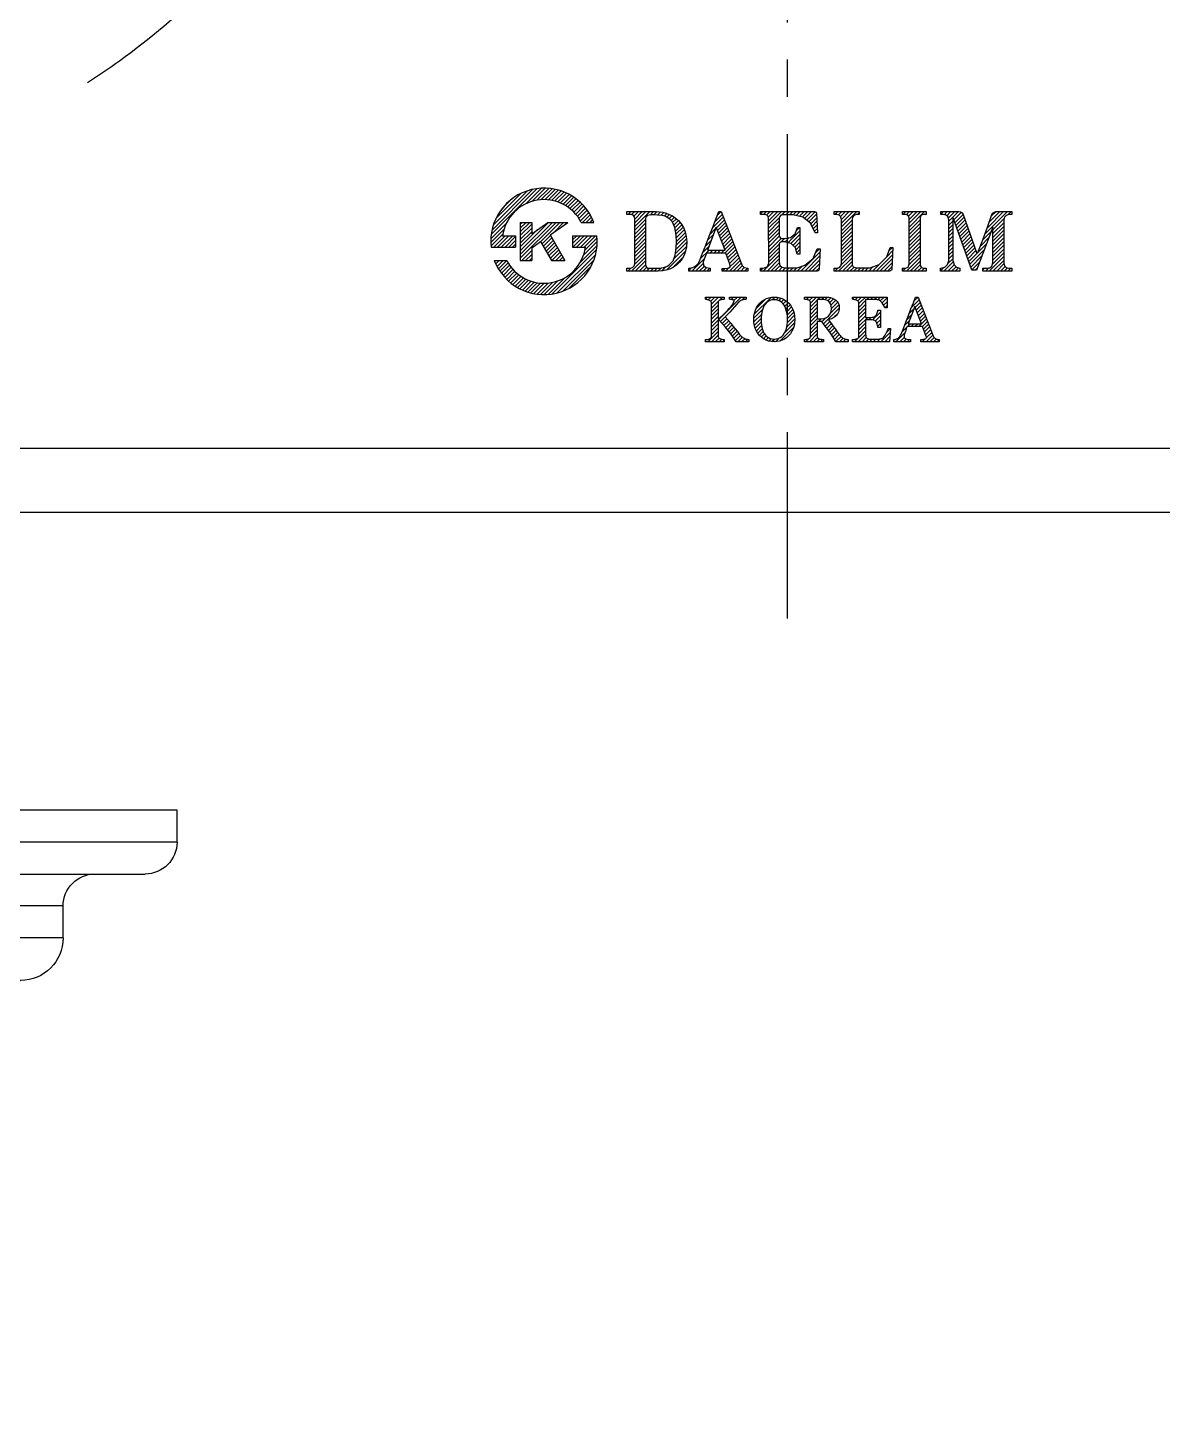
# Model space of a CAD drawing. Extents: x 25667 to 26261, y -2919 to -2499.
# Drawn here: x 26065.6 to 26118.9, y -2805.5 to -2740.8 of the extents above; entities that cross this region are included whole.
import ezdxf

# ---------------------------------------------------------------- set-up
doc = ezdxf.new("R2010")
doc.units = 0
doc.header["$LTSCALE"] = 7
doc.header["$MEASUREMENT"] = 0
doc.linetypes.add('CENTER', pattern=[2, 1.25, -0.25, 0.25, -0.25])
for name, color, linetype in [('CENTER', 1, 'CENTER'), ('D', 2, 'CONTINUOUS'), ('DIM', 2, 'CONTINUOUS'), ('DWG', 7, 'CONTINUOUS')]:
    doc.layers.add(name, color=color, linetype=linetype)

# ---------------------------------------------------------------- blocks, each defined once
blk = doc.blocks.new('A$C07AC216C')
at = {"layer": 'DIM'}
for p, q in [((6.385, 6.115), (7.739, 6.115)), ((6.385, 5.981), (6.385, 6.115)), ((6.58, 5.981), (6.385, 5.981)), ((6.69, 5.95), (6.58, 5.981)), ((6.746, 5.873), (6.69, 5.95)), ((6.762, 5.765), (6.746, 5.873)), ((7.283, 5.859), (7.266, 5.784)), ((7.338, 5.924), (7.283, 5.859)), ((7.437, 5.952), (7.338, 5.924)), ((7.507, 5.954), (7.437, 5.952)), ((7.576, 5.955), (7.507, 5.954)), ((7.637, 5.955), (7.576, 5.955)), ((7.824, 5.952), (7.637, 5.955)), ((7.739, 6.115), (7.907, 6.106)), ((8.028, 5.935), (7.824, 5.952)), ((7.907, 6.106), (8.073, 6.08)), ((8.196, 5.891), (8.028, 5.935)), ((8.073, 6.08), (8.237, 6.037)), ((8.318, 5.823), (8.196, 5.891)), ((8.237, 6.037), (8.393, 5.979)), ((8.393, 5.979), (8.535, 5.909)), ((8.535, 5.909), (8.663, 5.827)), ((10.569, 5.762), (10.707, 6.115)), ((10.707, 6.115), (10.818, 6.115)), ((10.818, 6.115), (11.738, 3.733)), ((12.669, 6.115), (15.205, 6.115)), ((12.669, 5.975), (12.669, 6.115)), ((12.878, 5.973), (12.669, 5.975)), ((12.959, 5.945), (12.878, 5.973)), ((13.019, 5.881), (12.959, 5.945)), ((13.042, 5.796), (13.019, 5.881)), ((13.569, 5.886), (13.547, 5.808)), ((13.627, 5.938), (13.569, 5.886)), ((13.723, 5.959), (13.627, 5.938)), ((14.183, 5.959), (13.723, 5.959)), ((14.653, 5.856), (14.183, 5.959)), ((15.018, 5.567), (14.653, 5.856)), ((15.205, 6.115), (15.255, 6.104)), ((15.255, 6.104), (15.285, 6.079)), ((15.285, 6.079), (15.298, 6.043)), ((15.298, 6.043), (15.345, 5.119)), ((16.119, 6.115), (17.301, 6.115)), ((16.119, 5.975), (16.119, 6.115)), ((16.257, 5.974), (16.119, 5.975)), ((16.357, 5.946), (16.257, 5.974)), ((16.436, 5.864), (16.357, 5.946)), ((16.466, 5.727), (16.436, 5.864)), ((16.982, 5.845), (16.966, 5.752)), ((17.047, 5.933), (16.982, 5.845)), ((17.164, 5.973), (17.047, 5.933)), ((17.301, 5.975), (17.164, 5.973)), ((17.301, 6.115), (17.301, 5.975)), ((19.332, 5.975), (19.332, 6.115)), ((19.332, 6.115), (20.446, 6.115)), ((19.479, 5.974), (19.332, 5.975)), ((19.578, 5.947), (19.479, 5.974)), ((19.629, 5.882), (19.578, 5.947)), ((19.643, 5.807), (19.629, 5.882)), ((20.181, 5.897), (20.161, 5.825)), ((20.234, 5.952), (20.181, 5.897)), ((20.31, 5.974), (20.234, 5.952)), ((20.446, 5.975), (20.31, 5.974)), ((20.446, 6.115), (20.446, 5.975)), ((21.127, 5.975), (21.127, 6.115)), ((21.127, 6.115), (21.978, 6.115)), ((21.237, 5.976), (21.127, 5.975)), ((21.357, 5.955), (21.237, 5.976)), ((21.461, 5.878), (21.357, 5.955)), ((21.505, 5.724), (21.461, 5.878)), ((21.978, 6.115), (22.059, 6.095)), ((22.059, 6.095), (22.13, 6.049)), ((22.13, 6.049), (22.185, 5.974)), ((22.185, 5.974), (22.807, 4.198)), ((23.333, 5.378), (23.533, 5.974)), ((23.533, 5.974), (23.572, 6.039)), ((23.572, 6.039), (23.636, 6.088)), ((23.636, 6.088), (23.711, 6.115)), ((23.711, 6.115), (24.474, 6.115)), ((24.119, 5.849), (24.089, 5.728)), ((24.202, 5.936), (24.119, 5.849)), ((24.325, 5.971), (24.202, 5.936)), ((24.474, 5.975), (24.325, 5.971)), ((24.474, 6.115), (24.474, 5.975)), ((1.384, 5.607), (1.92, 5.607)), ((1.384, 5.607), (1.384, 3.821)), ((1.92, 5.073), (2.682, 5.607)), ((1.92, 5.607), (1.92, 5.073)), ((2.682, 5.607), (3.616, 5.607)), ((2.781, 5.023), (3.616, 5.607)), ((4.25, 5.607), (4.835, 5.607)), ((6.762, 3.653), (6.762, 5.765)), ((7.266, 5.784), (7.266, 3.634)), ((8.422, 5.741), (8.318, 5.823)), ((8.516, 5.642), (8.422, 5.741)), ((8.643, 5.365), (8.516, 5.642)), ((8.701, 5.011), (8.643, 5.365)), ((8.663, 5.827), (8.815, 5.697)), ((8.815, 5.697), (8.944, 5.544)), ((8.944, 5.544), (9.05, 5.367)), ((9.05, 5.367), (9.13, 5.166)), ((10.581, 5.386), (10.171, 4.309)), ((10.259, 4.961), (10.42, 5.377)), ((10.42, 5.377), (10.569, 5.762)), ((11, 4.309), (10.581, 5.386)), ((13.052, 3.695), (13.042, 5.796)), ((13.547, 5.808), (13.547, 4.96)), ((14.298, 5.075), (14.406, 5.366)), ((14.406, 5.366), (14.519, 5.366)), ((14.519, 5.366), (14.519, 4.111)), ((15.239, 5.119), (15.018, 5.567)), ((16.467, 3.68), (16.466, 5.727)), ((16.966, 5.752), (16.963, 3.732)), ((19.643, 3.684), (19.643, 5.807)), ((20.161, 5.825), (20.157, 3.642)), ((21.504, 3.811), (21.505, 5.724)), ((21.708, 3.792), (21.708, 5.826)), ((22.589, 3.36), (21.708, 5.825)), ((23.575, 5.375), (22.802, 3.36)), ((23.106, 4.787), (23.333, 5.378)), ((23.575, 3.709), (23.575, 5.375)), ((24.089, 5.728), (24.089, 3.709)), ((0.554, 4.982), (1.161, 4.982)), ((1.161, 4.982), (1.161, 4.446)), ((1.92, 4.419), (2.341, 4.714)), ((2.341, 4.714), (2.856, 3.821)), ((2.781, 5.023), (3.475, 3.821)), ((3.839, 4.982), (3.839, 4.446)), ((3.839, 4.982), (4.986, 4.982)), ((8.715, 4.7), (8.701, 5.011)), ((8.707, 4.408), (8.715, 4.7)), ((9.13, 5.166), (9.181, 4.943)), ((9.181, 4.943), (9.199, 4.698)), ((9.199, 4.698), (9.188, 4.466)), ((9.943, 4.154), (10.096, 4.543)), ((10.096, 4.543), (10.259, 4.961)), ((13.547, 4.96), (13.566, 4.905)), ((13.564, 4.633), (13.547, 4.585)), ((13.547, 4.585), (13.547, 3.845)), ((13.605, 4.67), (13.564, 4.633)), ((13.566, 4.905), (13.61, 4.863)), ((13.661, 4.686), (13.605, 4.67)), ((13.61, 4.863), (13.663, 4.846)), ((13.804, 4.686), (13.661, 4.686)), ((13.663, 4.846), (13.804, 4.846)), ((13.804, 4.846), (14.071, 4.902)), ((14.101, 4.611), (13.804, 4.686)), ((14.071, 4.902), (14.298, 5.075)), ((14.309, 4.409), (14.101, 4.611)), ((15.345, 5.119), (15.239, 5.119)), ((22.879, 4.199), (23.106, 4.787)), ((0.014, 4.446), (1.161, 4.446)), ((1.92, 4.419), (1.92, 3.821)), ((3.839, 4.446), (4.446, 4.446)), ((8.564, 3.803), (8.666, 4.07)), ((8.666, 4.07), (8.707, 4.408)), ((8.982, 3.889), (8.863, 3.731)), ((9.081, 4.061), (8.982, 3.889)), ((9.151, 4.251), (9.081, 4.061)), ((9.188, 4.466), (9.151, 4.251)), ((9.8, 3.793), (9.943, 4.154)), ((10.129, 4.168), (9.973, 3.755)), ((11.038, 4.168), (10.129, 4.168)), ((10.171, 4.309), (11, 4.309)), ((11.227, 3.652), (11.038, 4.168)), ((14.392, 4.111), (14.309, 4.409)), ((14.519, 4.111), (14.392, 4.111)), ((14.755, 3.591), (15.141, 3.903)), ((15.141, 3.903), (15.331, 4.371)), ((15.331, 4.371), (15.473, 4.371)), ((15.473, 4.371), (15.428, 3.423)), ((18.245, 3.635), (18.602, 3.992)), ((18.602, 3.992), (18.757, 4.43)), ((18.757, 4.43), (18.88, 4.43)), ((18.88, 4.43), (18.827, 3.415)), ((22.807, 4.198), (22.879, 4.199)), ((0.165, 3.821), (0.75, 3.821)), ((1.384, 3.821), (1.92, 3.821)), ((2.856, 3.821), (3.475, 3.821)), ((6.385, 3.315), (6.385, 3.455)), ((6.385, 3.455), (6.558, 3.454)), ((7.661, 3.315), (6.385, 3.315)), ((6.558, 3.454), (6.658, 3.485)), ((6.658, 3.485), (6.733, 3.561)), ((6.733, 3.561), (6.762, 3.653)), ((7.266, 3.634), (7.278, 3.546)), ((7.278, 3.546), (7.313, 3.498)), ((7.313, 3.498), (7.371, 3.458)), ((7.371, 3.458), (7.468, 3.453)), ((7.468, 3.453), (7.596, 3.454)), ((7.596, 3.454), (7.739, 3.456)), ((7.866, 3.317), (7.661, 3.315)), ((7.739, 3.456), (7.92, 3.464)), ((8.08, 3.332), (7.866, 3.317)), ((7.92, 3.464), (8.106, 3.491)), ((8.277, 3.371), (8.08, 3.332)), ((8.106, 3.491), (8.26, 3.539)), ((8.26, 3.539), (8.377, 3.61)), ((8.441, 3.431), (8.277, 3.371)), ((8.377, 3.61), (8.478, 3.701)), ((8.586, 3.504), (8.441, 3.431)), ((8.478, 3.701), (8.564, 3.803)), ((8.727, 3.601), (8.586, 3.504)), ((8.863, 3.731), (8.727, 3.601)), ((9.3, 3.453), (9.387, 3.465)), ((9.3, 3.315), (9.3, 3.453)), ((10.305, 3.315), (9.3, 3.315)), ((9.387, 3.465), (9.479, 3.488)), ((9.479, 3.488), (9.557, 3.521)), ((9.557, 3.521), (9.664, 3.597)), ((9.664, 3.597), (9.739, 3.676)), ((9.739, 3.676), (9.8, 3.793)), ((9.973, 3.755), (9.985, 3.587)), ((9.985, 3.587), (10.115, 3.49)), ((10.115, 3.49), (10.305, 3.453)), ((10.305, 3.453), (10.305, 3.315)), ((10.868, 3.447), (11.111, 3.449)), ((10.868, 3.315), (10.868, 3.447)), ((12.074, 3.315), (10.868, 3.315)), ((11.111, 3.449), (11.189, 3.478)), ((11.237, 3.551), (11.189, 3.478)), ((11.237, 3.551), (11.227, 3.652)), ((11.738, 3.733), (11.803, 3.576)), ((11.803, 3.576), (11.895, 3.485)), ((11.895, 3.485), (12.074, 3.453)), ((12.074, 3.453), (12.074, 3.315)), ((12.669, 3.455), (12.851, 3.47)), ((12.669, 3.315), (12.669, 3.455)), ((13.557, 3.315), (12.669, 3.315)), ((12.851, 3.47), (12.994, 3.53)), ((12.994, 3.53), (13.052, 3.695)), ((13.547, 3.845), (13.549, 3.767)), ((13.549, 3.767), (13.555, 3.701)), ((13.555, 3.701), (13.565, 3.646)), ((14.446, 3.315), (13.557, 3.315)), ((13.565, 3.646), (13.607, 3.558)), ((13.607, 3.558), (13.679, 3.498)), ((13.679, 3.498), (13.777, 3.476)), ((13.777, 3.476), (13.939, 3.473)), ((13.939, 3.473), (14.199, 3.475)), ((14.199, 3.475), (14.394, 3.476)), ((14.394, 3.476), (14.755, 3.591)), ((15.334, 3.315), (14.446, 3.315)), ((15.371, 3.329), (15.334, 3.315)), ((15.41, 3.368), (15.371, 3.329)), ((15.428, 3.423), (15.41, 3.368)), ((16.119, 3.455), (16.279, 3.455)), ((16.119, 3.315), (16.119, 3.455)), ((18.718, 3.315), (16.119, 3.315)), ((16.279, 3.455), (16.375, 3.495)), ((16.375, 3.495), (16.442, 3.573)), ((16.442, 3.573), (16.467, 3.68)), ((16.963, 3.732), (16.968, 3.614)), ((16.968, 3.614), (17.019, 3.522)), ((17.019, 3.522), (17.163, 3.476)), ((17.163, 3.476), (17.809, 3.472)), ((17.809, 3.472), (18.245, 3.635)), ((18.773, 3.325), (18.718, 3.315)), ((18.811, 3.356), (18.773, 3.325)), ((18.827, 3.415), (18.811, 3.356)), ((19.332, 3.455), (19.486, 3.457)), ((19.332, 3.315), (19.332, 3.455)), ((20.446, 3.315), (19.332, 3.315)), ((19.486, 3.457), (19.596, 3.503)), ((19.596, 3.503), (19.637, 3.597)), ((19.637, 3.597), (19.643, 3.684)), ((20.157, 3.642), (20.173, 3.549)), ((20.173, 3.549), (20.223, 3.484)), ((20.223, 3.484), (20.312, 3.455)), ((20.312, 3.455), (20.446, 3.455)), ((20.446, 3.455), (20.446, 3.315)), ((21.117, 3.455), (21.321, 3.509)), ((21.117, 3.315), (21.117, 3.455)), ((22.026, 3.315), (21.117, 3.315)), ((21.321, 3.509), (21.453, 3.632)), ((21.453, 3.632), (21.504, 3.811)), ((21.708, 3.792), (21.754, 3.618)), ((21.754, 3.618), (21.872, 3.502)), ((21.872, 3.502), (22.026, 3.455)), ((22.026, 3.455), (22.026, 3.315)), ((22.802, 3.36), (22.589, 3.36)), ((23.111, 3.455), (23.283, 3.453)), ((23.111, 3.315), (23.111, 3.455)), ((24.474, 3.315), (23.111, 3.315)), ((23.283, 3.453), (23.429, 3.477)), ((23.429, 3.477), (23.535, 3.558)), ((23.535, 3.558), (23.575, 3.709)), ((24.089, 3.709), (24.119, 3.573)), ((24.119, 3.573), (24.203, 3.486)), ((24.203, 3.486), (24.33, 3.455)), ((24.33, 3.455), (24.474, 3.455)), ((24.474, 3.455), (24.474, 3.315)), ((10.084, 1.995), (10.084, 2.1)), ((10.084, 2.1), (10.956, 2.1)), ((10.113, 1.992), (10.084, 1.995)), ((10.145, 1.986), (10.113, 1.992)), ((10.18, 1.977), (10.145, 1.986)), ((10.215, 1.967), (10.18, 1.977)), ((10.247, 1.956), (10.215, 1.967)), ((10.275, 1.943), (10.247, 1.956)), ((10.305, 1.926), (10.275, 1.943)), ((10.731, 1.945), (10.708, 1.925)), ((10.761, 1.96), (10.731, 1.945)), ((10.784, 1.967), (10.761, 1.96)), ((10.814, 1.974), (10.784, 1.967)), ((10.852, 1.982), (10.814, 1.974)), ((10.891, 1.988), (10.852, 1.982)), ((10.926, 1.993), (10.891, 1.988)), ((10.956, 1.995), (10.926, 1.993)), ((10.956, 2.1), (10.956, 1.995)), ((11.207, 2.1), (11.995, 2.1)), ((11.207, 1.995), (11.207, 2.1)), ((11.223, 1.994), (11.207, 1.995)), ((11.24, 1.993), (11.223, 1.994)), ((11.261, 1.991), (11.24, 1.993)), ((11.284, 1.989), (11.261, 1.991)), ((11.308, 1.986), (11.284, 1.989)), ((11.335, 1.98), (11.308, 1.986)), ((11.357, 1.974), (11.335, 1.98)), ((11.379, 1.966), (11.357, 1.974)), ((11.398, 1.958), (11.379, 1.966)), ((11.413, 1.947), (11.398, 1.958)), ((11.422, 1.935), (11.413, 1.947)), ((11.776, 1.952), (11.74, 1.937)), ((11.812, 1.965), (11.776, 1.952)), ((11.847, 1.974), (11.812, 1.965)), ((11.867, 1.978), (11.847, 1.974)), ((11.885, 1.982), (11.867, 1.978)), ((11.9, 1.985), (11.885, 1.982)), ((11.914, 1.987), (11.9, 1.985)), ((11.928, 1.989), (11.914, 1.987)), ((11.942, 1.99), (11.928, 1.989)), ((11.954, 1.991), (11.942, 1.99)), ((11.965, 1.992), (11.954, 1.991)), ((11.976, 1.993), (11.965, 1.992)), ((11.984, 1.994), (11.976, 1.993)), ((11.991, 1.995), (11.984, 1.994)), ((11.995, 1.995), (11.991, 1.995)), ((11.995, 2.1), (11.995, 1.995)), ((12.729, 1.9), (12.832, 1.97)), ((12.832, 1.97), (12.944, 2.027)), ((12.944, 2.027), (13.063, 2.067)), ((13.063, 2.067), (13.186, 2.092)), ((13.205, 1.966), (13.109, 1.94)), ((13.186, 2.092), (13.312, 2.1)), ((13.312, 1.974), (13.205, 1.966)), ((13.312, 2.1), (13.442, 2.092)), ((13.409, 1.967), (13.312, 1.974)), ((13.498, 1.944), (13.409, 1.967)), ((13.442, 2.092), (13.568, 2.067)), ((13.58, 1.907), (13.498, 1.944)), ((13.568, 2.067), (13.688, 2.025)), ((13.688, 2.025), (13.8, 1.969)), ((13.8, 1.969), (13.902, 1.898)), ((14.731, 1.995), (14.731, 2.1)), ((14.731, 2.1), (15.701, 2.1)), ((14.761, 1.992), (14.731, 1.995)), ((14.794, 1.987), (14.761, 1.992)), ((14.832, 1.981), (14.794, 1.987)), ((14.869, 1.973), (14.832, 1.981)), ((14.901, 1.965), (14.869, 1.973)), ((14.928, 1.957), (14.901, 1.965)), ((14.96, 1.941), (14.928, 1.957)), ((15.579, 1.98), (15.328, 1.98)), ((15.328, 1.98), (15.328, 1.079)), ((15.702, 1.968), (15.579, 1.98)), ((15.701, 2.1), (15.788, 2.097)), ((15.806, 1.931), (15.702, 1.968)), ((15.788, 2.097), (15.871, 2.088)), ((15.871, 2.088), (15.951, 2.073)), ((15.951, 2.073), (16.026, 2.051)), ((16.026, 2.051), (16.097, 2.022)), ((16.097, 2.022), (16.162, 1.985)), ((16.162, 1.985), (16.22, 1.941)), ((16.987, 2.1), (18.612, 2.1)), ((16.987, 1.995), (16.987, 2.1)), ((17.016, 1.992), (16.987, 1.995)), ((17.052, 1.986), (17.016, 1.992)), ((17.094, 1.977), (17.052, 1.986)), ((17.136, 1.967), (17.094, 1.977)), ((17.172, 1.956), (17.136, 1.967)), ((17.202, 1.943), (17.172, 1.956)), ((17.232, 1.926), (17.202, 1.943)), ((17.931, 1.983), (17.601, 1.983)), ((17.601, 1.983), (17.601, 1.148)), ((17.983, 1.983), (17.931, 1.983)), ((18.032, 1.982), (17.983, 1.983)), ((18.076, 1.98), (18.032, 1.982)), ((18.116, 1.978), (18.076, 1.98)), ((18.153, 1.975), (18.116, 1.978)), ((18.186, 1.971), (18.153, 1.975)), ((18.246, 1.951), (18.186, 1.971)), ((18.308, 1.904), (18.246, 1.951)), ((18.612, 2.1), (18.612, 1.594)), ((19.844, 1.835), (19.947, 2.1)), ((19.947, 2.1), (20.064, 2.1)), ((20.064, 2.1), (20.754, 0.314)), ((10.327, 1.906), (10.305, 1.926)), ((10.342, 1.883), (10.327, 1.906)), ((10.352, 1.857), (10.342, 1.883)), ((10.358, 1.827), (10.352, 1.857)), ((10.36, 1.795), (10.358, 1.827)), ((10.36, 0.28), (10.36, 1.795)), ((10.677, 1.842), (10.675, 1.81)), ((10.675, 1.81), (10.675, 1.085)), ((10.683, 1.872), (10.677, 1.842)), ((10.692, 1.9), (10.683, 1.872)), ((10.708, 1.925), (10.692, 1.9)), ((10.88, 1.239), (10.966, 1.32)), ((10.966, 1.32), (11.049, 1.401)), ((11.049, 1.401), (11.127, 1.482)), ((11.22, 1.394), (11.111, 1.282)), ((11.127, 1.482), (11.2, 1.563)), ((11.2, 1.563), (11.271, 1.647)), ((11.331, 1.514), (11.22, 1.394)), ((11.271, 1.647), (11.328, 1.718)), ((11.328, 1.718), (11.371, 1.778)), ((11.439, 1.636), (11.331, 1.514)), ((11.371, 1.778), (11.401, 1.83)), ((11.401, 1.83), (11.419, 1.878)), ((11.419, 1.878), (11.425, 1.921)), ((11.425, 1.921), (11.422, 1.935)), ((11.545, 1.755), (11.439, 1.636)), ((11.649, 1.872), (11.545, 1.755)), ((11.674, 1.896), (11.649, 1.872)), ((11.705, 1.918), (11.674, 1.896)), ((11.74, 1.937), (11.705, 1.918)), ((12.357, 1.205), (12.383, 1.35)), ((12.383, 1.35), (12.425, 1.484)), ((12.425, 1.484), (12.482, 1.605)), ((12.482, 1.605), (12.553, 1.716)), ((12.553, 1.716), (12.635, 1.815)), ((12.635, 1.815), (12.729, 1.9)), ((12.725, 1.398), (12.706, 1.285)), ((12.752, 1.504), (12.725, 1.398)), ((12.787, 1.601), (12.752, 1.504)), ((12.83, 1.689), (12.787, 1.601)), ((12.885, 1.77), (12.83, 1.689)), ((12.95, 1.839), (12.885, 1.77)), ((13.024, 1.897), (12.95, 1.839)), ((13.109, 1.94), (13.024, 1.897)), ((13.654, 1.857), (13.58, 1.907)), ((13.719, 1.794), (13.654, 1.857)), ((13.775, 1.72), (13.719, 1.794)), ((13.823, 1.634), (13.775, 1.72)), ((13.862, 1.536), (13.823, 1.634)), ((13.893, 1.426), (13.862, 1.536)), ((13.915, 1.308), (13.893, 1.426)), ((13.902, 1.898), (13.993, 1.815)), ((13.929, 1.181), (13.915, 1.308)), ((13.993, 1.815), (14.075, 1.716)), ((14.075, 1.716), (14.144, 1.605)), ((14.144, 1.605), (14.2, 1.481)), ((14.2, 1.481), (14.242, 1.346)), ((14.242, 1.346), (14.267, 1.201)), ((14.983, 1.92), (14.96, 1.941)), ((14.997, 1.896), (14.983, 1.92)), ((15.006, 1.868), (14.997, 1.896)), ((15.011, 1.837), (15.006, 1.868)), ((15.013, 1.804), (15.011, 1.837)), ((15.013, 0.285), (15.013, 1.804)), ((15.889, 1.869), (15.806, 1.931)), ((15.862, 1.21), (15.938, 1.308)), ((15.95, 1.785), (15.889, 1.869)), ((15.938, 1.308), (15.983, 1.427)), ((15.986, 1.685), (15.95, 1.785)), ((15.983, 1.427), (15.998, 1.566)), ((15.998, 1.566), (15.986, 1.685)), ((16.22, 1.941), (16.268, 1.89)), ((16.298, 1.326), (16.262, 1.272)), ((16.268, 1.89), (16.309, 1.83)), ((16.327, 1.385), (16.298, 1.326)), ((16.309, 1.83), (16.339, 1.762)), ((16.347, 1.451), (16.327, 1.385)), ((16.339, 1.762), (16.358, 1.685)), ((16.36, 1.522), (16.347, 1.451)), ((16.358, 1.685), (16.364, 1.6)), ((16.364, 1.6), (16.36, 1.522)), ((17.255, 1.905), (17.232, 1.926)), ((17.27, 1.882), (17.255, 1.905)), ((17.279, 1.855), (17.27, 1.882)), ((17.284, 1.827), (17.279, 1.855)), ((17.286, 1.795), (17.284, 1.827)), ((17.286, 0.285), (17.286, 1.795)), ((18.117, 1.274), (18.136, 1.312)), ((18.136, 1.312), (18.152, 1.356)), ((18.152, 1.356), (18.166, 1.403)), ((18.166, 1.403), (18.176, 1.449)), ((18.176, 1.449), (18.183, 1.492)), ((18.183, 1.492), (18.294, 1.492)), ((18.294, 1.492), (18.294, 0.67)), ((18.373, 1.833), (18.308, 1.904)), ((18.431, 1.75), (18.373, 1.833)), ((18.473, 1.671), (18.431, 1.75)), ((18.501, 1.594), (18.473, 1.671)), ((18.612, 1.594), (18.501, 1.594)), ((19.91, 1.649), (19.603, 0.846)), ((19.611, 1.235), (19.732, 1.547)), ((19.732, 1.547), (19.844, 1.835)), ((20.224, 0.846), (19.91, 1.649)), ((10.675, 1.085), (10.704, 1.085)), ((10.713, 1.027), (10.675, 1.027)), ((10.675, 1.027), (10.675, 0.296)), ((10.704, 1.085), (10.792, 1.161)), ((10.863, 0.862), (10.713, 1.027)), ((10.792, 1.161), (10.88, 1.239)), ((11.008, 0.695), (10.863, 0.862)), ((11.111, 1.282), (11.002, 1.177)), ((11.002, 1.177), (11.143, 1.015)), ((11.149, 0.523), (11.008, 0.695)), ((11.143, 1.015), (11.267, 0.869)), ((11.267, 0.869), (11.374, 0.739)), ((11.374, 0.739), (11.474, 0.613)), ((12.349, 1.048), (12.357, 1.205)), ((12.357, 0.902), (12.349, 1.048)), ((12.381, 0.763), (12.357, 0.902)), ((12.421, 0.629), (12.381, 0.763)), ((12.694, 1.168), (12.69, 1.048)), ((12.69, 1.048), (12.695, 0.917)), ((12.706, 1.285), (12.694, 1.168)), ((12.695, 0.917), (12.707, 0.794)), ((12.707, 0.794), (12.727, 0.681)), ((12.727, 0.681), (12.756, 0.576)), ((13.869, 0.581), (13.897, 0.685)), ((13.897, 0.685), (13.917, 0.798)), ((13.917, 0.798), (13.929, 0.919)), ((13.933, 1.048), (13.929, 1.181)), ((13.929, 0.919), (13.933, 1.048)), ((14.241, 0.749), (14.199, 0.614)), ((14.266, 0.894), (14.241, 0.749)), ((14.275, 1.048), (14.266, 0.894)), ((14.267, 1.201), (14.275, 1.048)), ((15.328, 1.079), (15.522, 1.079)), ((15.328, 0.952), (15.328, 0.285)), ((15.543, 0.952), (15.328, 0.952)), ((15.522, 1.079), (15.65, 1.094)), ((15.658, 0.801), (15.543, 0.952)), ((15.65, 1.094), (15.764, 1.137)), ((15.768, 0.654), (15.658, 0.801)), ((15.764, 1.137), (15.862, 1.21)), ((15.871, 0.509), (15.768, 0.654)), ((15.925, 1.058), (15.852, 1.035)), ((15.852, 1.035), (15.949, 0.905)), ((15.993, 1.084), (15.925, 1.058)), ((15.949, 0.905), (16.035, 0.789)), ((16.057, 1.114), (15.993, 1.084)), ((16.035, 0.789), (16.11, 0.688)), ((16.117, 1.147), (16.057, 1.114)), ((16.11, 0.688), (16.184, 0.588)), ((16.17, 1.183), (16.117, 1.147)), ((16.218, 1.224), (16.17, 1.183)), ((16.262, 1.272), (16.218, 1.224)), ((17.601, 1.148), (17.838, 1.148)), ((17.601, 1.029), (17.601, 0.398)), ((17.838, 1.029), (17.601, 1.029)), ((17.838, 1.148), (17.907, 1.151)), ((17.898, 1.027), (17.838, 1.029)), ((17.949, 1.021), (17.898, 1.027)), ((17.907, 1.151), (17.963, 1.158)), ((17.993, 1.011), (17.949, 1.021)), ((17.963, 1.158), (18.004, 1.17)), ((18.03, 0.995), (17.993, 1.011)), ((18.004, 1.17), (18.038, 1.187)), ((18.065, 0.97), (18.03, 0.995)), ((18.038, 1.187), (18.069, 1.211)), ((18.097, 0.936), (18.065, 0.97)), ((18.069, 1.211), (18.097, 1.242)), ((18.097, 1.242), (18.117, 1.274)), ((18.115, 0.907), (18.097, 0.936)), ((18.133, 0.869), (18.115, 0.907)), ((18.151, 0.821), (18.133, 0.869)), ((18.166, 0.769), (18.151, 0.821)), ((18.176, 0.719), (18.166, 0.769)), ((18.183, 0.67), (18.176, 0.719)), ((18.294, 0.67), (18.183, 0.67)), ((19.374, 0.629), (19.489, 0.921)), ((19.489, 0.921), (19.611, 1.235)), ((19.526, 0.651), (19.504, 0.592)), ((19.552, 0.716), (19.526, 0.651)), ((20.277, 0.716), (19.552, 0.716)), ((19.603, 0.846), (20.224, 0.846)), ((20.449, 0.253), (20.277, 0.716)), ((10.084, 0.105), (10.11, 0.107)), ((10.084, 0), (10.084, 0.105)), ((10.11, 0.107), (10.143, 0.11)), ((10.143, 0.11), (10.183, 0.114)), ((10.183, 0.114), (10.222, 0.119)), ((10.222, 0.119), (10.253, 0.124)), ((10.253, 0.124), (10.275, 0.132)), ((10.275, 0.132), (10.302, 0.147)), ((10.302, 0.147), (10.323, 0.166)), ((10.323, 0.166), (10.339, 0.189)), ((10.339, 0.189), (10.351, 0.216)), ((10.351, 0.216), (10.357, 0.246)), ((10.357, 0.246), (10.36, 0.28)), ((10.675, 0.296), (10.677, 0.265)), ((10.677, 0.265), (10.683, 0.235)), ((10.683, 0.235), (10.693, 0.209)), ((10.693, 0.209), (10.709, 0.184)), ((10.709, 0.184), (10.731, 0.164)), ((10.731, 0.164), (10.761, 0.147)), ((10.761, 0.147), (10.781, 0.139)), ((10.781, 0.139), (10.81, 0.131)), ((10.81, 0.131), (10.849, 0.121)), ((10.849, 0.121), (10.889, 0.113)), ((10.889, 0.113), (10.925, 0.108)), ((10.925, 0.108), (10.956, 0.105)), ((10.956, 0.105), (10.956, 0)), ((11.284, 0.35), (11.149, 0.523)), ((11.41, 0.175), (11.284, 0.35)), ((11.527, 0), (11.41, 0.175)), ((11.474, 0.613), (11.579, 0.483)), ((11.579, 0.483), (11.687, 0.347)), ((11.687, 0.347), (11.73, 0.297)), ((11.73, 0.297), (11.772, 0.254)), ((11.772, 0.254), (11.814, 0.218)), ((11.814, 0.218), (11.855, 0.189)), ((11.855, 0.189), (11.891, 0.165)), ((11.891, 0.165), (11.924, 0.147)), ((11.924, 0.147), (11.952, 0.135)), ((11.952, 0.135), (11.984, 0.125)), ((11.984, 0.125), (12.02, 0.117)), ((12.02, 0.117), (12.057, 0.111)), ((12.057, 0.111), (12.089, 0.107)), ((12.089, 0.107), (12.116, 0.105)), ((12.116, 0.105), (12.116, 0)), ((12.476, 0.505), (12.421, 0.629)), ((12.543, 0.395), (12.476, 0.505)), ((12.621, 0.297), (12.543, 0.395)), ((12.712, 0.21), (12.621, 0.297)), ((12.813, 0.137), (12.712, 0.21)), ((12.756, 0.576), (12.795, 0.479)), ((12.795, 0.479), (12.843, 0.39)), ((12.926, 0.079), (12.813, 0.137)), ((12.843, 0.39), (12.898, 0.313)), ((12.898, 0.313), (12.962, 0.248)), ((13.047, 0.035), (12.926, 0.079)), ((12.962, 0.248), (13.035, 0.196)), ((13.035, 0.196), (13.117, 0.157)), ((13.176, 0.009), (13.047, 0.035)), ((13.117, 0.157), (13.21, 0.134)), ((13.312, 0), (13.176, 0.009)), ((13.21, 0.134), (13.312, 0.126)), ((13.312, 0.126), (13.409, 0.134)), ((13.44, 0.008), (13.312, 0)), ((13.409, 0.134), (13.5, 0.157)), ((13.564, 0.033), (13.44, 0.008)), ((13.5, 0.157), (13.584, 0.196)), ((13.682, 0.074), (13.564, 0.033)), ((13.584, 0.196), (13.661, 0.25)), ((13.661, 0.25), (13.726, 0.316)), ((13.793, 0.129), (13.682, 0.074)), ((13.726, 0.316), (13.782, 0.394)), ((13.782, 0.394), (13.83, 0.484)), ((13.895, 0.199), (13.793, 0.129)), ((13.83, 0.484), (13.869, 0.581)), ((13.987, 0.283), (13.895, 0.199)), ((14.071, 0.38), (13.987, 0.283)), ((14.141, 0.491), (14.071, 0.38)), ((14.199, 0.614), (14.141, 0.491)), ((14.731, 0.105), (14.759, 0.108)), ((14.731, 0), (14.731, 0.105)), ((14.759, 0.108), (14.793, 0.111)), ((14.793, 0.111), (14.834, 0.116)), ((14.834, 0.116), (14.875, 0.121)), ((14.875, 0.121), (14.906, 0.127)), ((14.906, 0.127), (14.928, 0.135)), ((14.928, 0.135), (14.955, 0.15)), ((14.955, 0.15), (14.976, 0.168)), ((14.976, 0.168), (14.992, 0.191)), ((14.992, 0.191), (15.004, 0.218)), ((15.004, 0.218), (15.01, 0.249)), ((15.01, 0.249), (15.013, 0.285)), ((15.328, 0.285), (15.33, 0.252)), ((15.33, 0.252), (15.335, 0.222)), ((15.335, 0.222), (15.344, 0.194)), ((15.344, 0.194), (15.359, 0.171)), ((15.359, 0.171), (15.382, 0.151)), ((15.382, 0.151), (15.414, 0.135)), ((15.414, 0.135), (15.436, 0.128)), ((15.436, 0.128), (15.467, 0.122)), ((15.467, 0.122), (15.507, 0.116)), ((15.507, 0.116), (15.549, 0.11)), ((15.549, 0.11), (15.586, 0.107)), ((15.586, 0.107), (15.619, 0.105)), ((15.619, 0.105), (15.619, 0)), ((15.977, 0.357), (15.871, 0.509)), ((16.09, 0.188), (15.977, 0.357)), ((16.211, 0), (16.09, 0.188)), ((16.184, 0.588), (16.268, 0.474)), ((16.268, 0.474), (16.363, 0.347)), ((16.363, 0.347), (16.405, 0.292)), ((16.405, 0.292), (16.444, 0.249)), ((16.444, 0.249), (16.48, 0.215)), ((16.48, 0.215), (16.515, 0.189)), ((16.515, 0.189), (16.55, 0.166)), ((16.55, 0.166), (16.584, 0.147)), ((16.584, 0.147), (16.612, 0.135)), ((16.612, 0.135), (16.644, 0.125)), ((16.644, 0.125), (16.681, 0.117)), ((16.681, 0.117), (16.717, 0.111)), ((16.717, 0.111), (16.749, 0.107)), ((16.749, 0.107), (16.777, 0.105)), ((16.777, 0.105), (16.777, 0)), ((16.987, 0.105), (17.02, 0.108)), ((16.987, 0), (16.987, 0.105)), ((17.02, 0.108), (17.059, 0.112)), ((17.059, 0.112), (17.105, 0.118)), ((17.105, 0.118), (17.149, 0.124)), ((17.149, 0.124), (17.181, 0.131)), ((17.181, 0.131), (17.202, 0.138)), ((17.202, 0.138), (17.23, 0.154)), ((17.23, 0.154), (17.252, 0.173)), ((17.252, 0.173), (17.267, 0.195)), ((17.267, 0.195), (17.278, 0.221)), ((17.278, 0.221), (17.284, 0.251)), ((17.284, 0.251), (17.286, 0.285)), ((17.601, 0.398), (17.603, 0.339)), ((17.603, 0.339), (17.607, 0.289)), ((17.607, 0.289), (17.614, 0.249)), ((17.614, 0.249), (17.626, 0.215)), ((17.626, 0.215), (17.643, 0.187)), ((17.643, 0.187), (17.666, 0.166)), ((17.666, 0.166), (17.695, 0.149)), ((17.695, 0.149), (17.73, 0.137)), ((17.73, 0.137), (17.771, 0.129)), ((17.771, 0.129), (17.822, 0.125)), ((17.822, 0.125), (17.885, 0.122)), ((17.885, 0.122), (17.961, 0.121)), ((17.961, 0.121), (17.997, 0.121)), ((17.997, 0.121), (18.04, 0.121)), ((18.04, 0.121), (18.09, 0.121)), ((18.09, 0.121), (18.14, 0.122)), ((18.14, 0.122), (18.185, 0.124)), ((18.185, 0.124), (18.224, 0.127)), ((18.224, 0.127), (18.262, 0.132)), ((18.262, 0.132), (18.301, 0.139)), ((18.301, 0.139), (18.34, 0.149)), ((18.34, 0.149), (18.376, 0.16)), ((18.376, 0.16), (18.405, 0.174)), ((18.405, 0.174), (18.426, 0.191)), ((18.426, 0.191), (18.472, 0.247)), ((18.472, 0.247), (18.519, 0.318)), ((18.519, 0.318), (18.568, 0.406)), ((18.568, 0.406), (18.612, 0.494)), ((18.612, 0.494), (18.644, 0.565)), ((18.644, 0.565), (18.663, 0.619)), ((18.663, 0.619), (18.77, 0.619)), ((18.77, 0.619), (18.73, 0)), ((18.925, 0.104), (18.953, 0.107)), ((18.925, 0), (18.925, 0.104)), ((18.953, 0.107), (18.984, 0.112)), ((18.984, 0.112), (19.02, 0.121)), ((19.02, 0.121), (19.056, 0.131)), ((19.056, 0.131), (19.087, 0.143)), ((19.087, 0.143), (19.114, 0.157)), ((19.114, 0.157), (19.15, 0.184)), ((19.15, 0.184), (19.18, 0.212)), ((19.18, 0.212), (19.204, 0.24)), ((19.204, 0.24), (19.225, 0.272)), ((19.225, 0.272), (19.246, 0.312)), ((19.246, 0.312), (19.267, 0.359)), ((19.267, 0.359), (19.374, 0.629)), ((19.409, 0.272), (19.406, 0.25)), ((19.406, 0.25), (19.406, 0.232)), ((19.406, 0.232), (19.416, 0.196)), ((19.413, 0.296), (19.409, 0.272)), ((19.419, 0.325), (19.413, 0.296)), ((19.416, 0.196), (19.446, 0.166)), ((19.428, 0.359), (19.419, 0.325)), ((19.439, 0.398), (19.428, 0.359)), ((19.453, 0.443), (19.439, 0.398)), ((19.446, 0.166), (19.497, 0.141)), ((19.468, 0.489), (19.453, 0.443)), ((19.485, 0.538), (19.468, 0.489)), ((19.504, 0.592), (19.485, 0.538)), ((19.497, 0.141), (19.561, 0.123)), ((19.561, 0.123), (19.63, 0.11)), ((19.63, 0.11), (19.705, 0.104)), ((19.705, 0.104), (19.705, 0)), ((20.197, 0.104), (20.268, 0.11)), ((20.197, 0), (20.197, 0.104)), ((20.268, 0.11), (20.331, 0.12)), ((20.331, 0.12), (20.386, 0.133)), ((20.386, 0.133), (20.427, 0.149)), ((20.427, 0.149), (20.453, 0.167)), ((20.452, 0.242), (20.449, 0.253)), ((20.455, 0.231), (20.452, 0.242)), ((20.453, 0.167), (20.461, 0.187)), ((20.458, 0.219), (20.455, 0.231)), ((20.46, 0.207), (20.458, 0.219)), ((20.461, 0.196), (20.46, 0.207)), ((20.461, 0.187), (20.461, 0.196)), ((20.754, 0.314), (20.769, 0.278)), ((20.769, 0.278), (20.786, 0.248)), ((20.786, 0.248), (20.803, 0.222)), ((20.803, 0.222), (20.825, 0.198)), ((20.825, 0.198), (20.85, 0.176)), ((20.85, 0.176), (20.881, 0.153)), ((20.881, 0.153), (20.906, 0.14)), ((20.906, 0.14), (20.935, 0.129)), ((20.935, 0.129), (20.968, 0.119)), ((20.968, 0.119), (21.003, 0.111)), ((21.003, 0.111), (21.033, 0.106)), ((21.033, 0.106), (21.059, 0.104)), ((21.059, 0.104), (21.059, 0)), ((10.956, 0), (10.084, 0)), ((12.116, 0), (11.527, 0)), ((15.619, 0), (14.731, 0)), ((16.777, 0), (16.211, 0)), ((18.73, 0), (16.987, 0)), ((19.705, 0), (18.925, 0)), ((21.059, 0), (20.197, 0))]:
    blk.add_line(p, q, dxfattribs=at)
for radius, start, end in [(2.5, 20.92483, 186.15064), (1.964, 27.03569, 172.16252), (2.5, 200.92483, 6.15064), (1.964, 207.03569, 352.16252)]:
    blk.add_arc((2.5, 4.714), radius, start, end, dxfattribs=at)
blk = doc.blocks.new('A$C69157D02')
at = {"layer": 'DWG'}
h = blk.add_hatch(dxfattribs=at)
h.set_pattern_fill('ANSI31', color=2)
h.set_pattern_definition([(45, (-2700.67643, -350.51224), (-0.0883883476, 0.0883883476), [])])
h.paths.add_polyline_path([(9.05, 5.367), (8.944, 5.544), (8.815, 5.697), (8.663, 5.827), (8.535, 5.909), (8.393, 5.979), (8.237, 6.037), (8.073, 6.08), (7.907, 6.106), (7.739, 6.115), (6.385, 6.115), (6.385, 5.981), (6.58, 5.981), (6.69, 5.95), (6.746, 5.873), (6.762, 5.765), (6.762, 3.653), (6.733, 3.561), (6.658, 3.485), (6.558, 3.454), (6.385, 3.455), (6.385, 3.315), (7.661, 3.315), (7.866, 3.317), (8.08, 3.332), (8.277, 3.371), (8.441, 3.431), (8.586, 3.504), (8.727, 3.601), (8.863, 3.731), (8.982, 3.889), (9.081, 4.061), (9.151, 4.251), (9.188, 4.466), (9.199, 4.698), (9.181, 4.943), (9.13, 5.166)])
h.paths.add_polyline_path([(7.266, 5.784), (7.283, 5.859), (7.338, 5.924), (7.437, 5.952), (7.507, 5.954), (7.576, 5.955), (7.637, 5.955), (7.824, 5.952), (8.028, 5.935), (8.196, 5.891), (8.318, 5.823), (8.422, 5.741), (8.516, 5.642), (8.643, 5.365), (8.701, 5.011), (8.715, 4.7), (8.707, 4.408), (8.666, 4.07), (8.564, 3.803), (8.478, 3.701), (8.377, 3.61), (8.26, 3.539), (8.106, 3.491), (7.92, 3.464), (7.739, 3.456), (7.596, 3.454), (7.468, 3.453), (7.371, 3.458), (7.313, 3.498), (7.278, 3.546), (7.266, 3.634)], flags=16)
h.paths.add_polyline_path([(0.014, 4.446), (1.161, 4.446), (1.161, 4.982), (0.554, 4.982, -0.734082), (4.25, 5.607), (4.835, 5.607, 0.878721)])
h.paths.add_polyline_path([(4.986, 4.982), (3.839, 4.982), (3.839, 4.446), (4.446, 4.446, -0.734082), (0.75, 3.821), (0.165, 3.821, 0.878721)])
h.paths.add_polyline_path([(3.616, 5.607), (2.682, 5.607), (1.92, 5.073), (1.92, 5.607), (1.384, 5.607), (1.384, 3.821), (1.92, 3.821), (1.92, 4.419), (2.341, 4.714), (2.856, 3.821), (3.475, 3.821), (2.781, 5.023)])
h.paths.add_polyline_path([(10.818, 6.115), (10.707, 6.115), (10.569, 5.762), (10.42, 5.377), (10.259, 4.961), (10.096, 4.543), (9.943, 4.154), (9.8, 3.793), (9.739, 3.676), (9.664, 3.597), (9.557, 3.521), (9.479, 3.488), (9.387, 3.465), (9.3, 3.453), (9.3, 3.315), (10.305, 3.315), (10.305, 3.453), (10.115, 3.49), (9.985, 3.587), (9.973, 3.755), (10.129, 4.168), (11.038, 4.168), (11.228, 3.652), (11.237, 3.551), (11.189, 3.478), (11.111, 3.449), (10.868, 3.447), (10.868, 3.315), (12.074, 3.315), (12.074, 3.453), (11.895, 3.485), (11.803, 3.576), (11.738, 3.733)])
h.paths.add_polyline_path([(11, 4.309), (10.171, 4.309), (10.581, 5.386)], flags=16)
h.paths.add_polyline_path([(13.547, 5.808), (13.569, 5.886), (13.627, 5.938), (13.723, 5.959), (13.937, 5.959), (13.937, 6.115), (12.669, 6.115), (12.669, 5.975), (12.878, 5.973), (12.959, 5.945), (13.019, 5.881), (13.042, 5.796), (13.052, 3.695), (12.994, 3.53), (12.851, 3.47), (12.669, 3.455), (12.669, 3.315), (13.557, 3.315), (13.937, 3.315), (13.937, 3.473), (13.777, 3.476), (13.679, 3.498), (13.607, 3.558), (13.565, 3.646), (13.555, 3.701), (13.549, 3.767), (13.547, 3.845), (13.547, 4.585), (13.564, 4.633), (13.605, 4.67), (13.661, 4.686), (13.804, 4.686), (13.937, 4.653), (13.937, 4.874), (13.804, 4.846), (13.663, 4.846), (13.61, 4.863), (13.566, 4.905), (13.547, 4.96)])
h.paths.add_polyline_path([(15.298, 6.043), (15.285, 6.079), (15.255, 6.104), (15.205, 6.115), (13.937, 6.115), (13.937, 5.959), (14.183, 5.959), (14.653, 5.856), (15.018, 5.567), (15.239, 5.119), (15.345, 5.119)])
h.paths.add_polyline_path([(15.473, 4.371), (15.331, 4.371), (15.141, 3.903), (14.755, 3.591), (14.394, 3.476), (14.199, 3.475), (13.937, 3.473), (13.937, 3.315), (14.446, 3.315), (15.334, 3.315), (15.371, 3.329), (15.41, 3.368), (15.428, 3.423)])
h.paths.add_polyline_path([(14.519, 5.366), (14.406, 5.366), (14.298, 5.075), (14.071, 4.902), (13.937, 4.874), (13.937, 4.653), (14.101, 4.611), (14.309, 4.409), (14.392, 4.111), (14.519, 4.111)])
h.paths.add_polyline_path([(16.966, 5.752), (16.982, 5.845), (17.047, 5.933), (17.164, 5.973), (17.301, 5.975), (17.301, 6.115), (16.119, 6.115), (16.119, 5.975), (16.257, 5.974), (16.357, 5.946), (16.436, 5.864), (16.466, 5.727), (16.467, 3.68), (16.442, 3.573), (16.375, 3.495), (16.279, 3.455), (16.119, 3.455), (16.119, 3.315), (18.718, 3.315), (18.773, 3.325), (18.811, 3.356), (18.827, 3.415), (18.88, 4.43), (18.757, 4.43), (18.602, 3.992), (18.245, 3.635), (17.809, 3.472), (17.163, 3.476), (17.019, 3.522), (16.968, 3.614), (16.963, 3.732)])
h.paths.add_polyline_path([(20.161, 5.825), (20.181, 5.897), (20.234, 5.952), (20.31, 5.974), (20.446, 5.975), (20.446, 6.115), (19.332, 6.115), (19.332, 5.975), (19.479, 5.974), (19.578, 5.947), (19.629, 5.882), (19.643, 5.807), (19.643, 3.684), (19.637, 3.597), (19.596, 3.503), (19.486, 3.457), (19.332, 3.455), (19.332, 3.315), (20.446, 3.315), (20.446, 3.455), (20.312, 3.455), (20.223, 3.484), (20.173, 3.549), (20.157, 3.642)])
h.paths.add_polyline_path([(24.089, 5.728), (24.119, 5.849), (24.202, 5.936), (24.325, 5.971), (24.474, 5.975), (24.474, 6.115), (23.711, 6.115), (23.636, 6.088), (23.572, 6.039), (23.533, 5.974), (23.333, 5.378), (23.106, 4.787), (22.879, 4.199), (22.807, 4.198), (22.185, 5.974), (22.13, 6.049), (22.059, 6.095), (21.978, 6.115), (21.127, 6.115), (21.127, 5.975), (21.237, 5.976), (21.357, 5.955), (21.461, 5.878), (21.505, 5.724), (21.504, 3.811), (21.453, 3.632), (21.321, 3.509), (21.117, 3.455), (21.117, 3.315), (22.026, 3.315), (22.026, 3.455), (21.872, 3.502), (21.754, 3.618), (21.708, 3.792), (21.708, 5.826), (22.589, 3.36), (22.802, 3.36), (23.575, 5.375), (23.575, 3.709), (23.535, 3.558), (23.429, 3.477), (23.283, 3.453), (23.111, 3.455), (23.111, 3.315), (24.474, 3.315), (24.474, 3.455), (24.33, 3.455), (24.203, 3.486), (24.119, 3.573), (24.089, 3.709)])
h.paths.add_polyline_path([(20.064, 2.1), (19.947, 2.1), (19.844, 1.835), (19.732, 1.547), (19.611, 1.235), (19.489, 0.921), (19.374, 0.629), (19.267, 0.359), (19.246, 0.312), (19.225, 0.272), (19.204, 0.24), (19.18, 0.212), (19.15, 0.184), (19.114, 0.157), (19.087, 0.143), (19.056, 0.131), (19.02, 0.121), (18.984, 0.112), (18.953, 0.107), (18.925, 0.104), (18.925, 0), (19.705, 0), (19.705, 0.104), (19.63, 0.11), (19.561, 0.123), (19.497, 0.141), (19.446, 0.166), (19.416, 0.196), (19.406, 0.232), (19.406, 0.25), (19.409, 0.272), (19.413, 0.296), (19.419, 0.325), (19.428, 0.359), (19.439, 0.398), (19.453, 0.443), (19.468, 0.489), (19.485, 0.538), (19.504, 0.592), (19.526, 0.651), (19.552, 0.716), (20.277, 0.716), (20.452, 0.245), (20.457, 0.225), (20.46, 0.201), (20.461, 0.187), (20.453, 0.167), (20.427, 0.149), (20.386, 0.133), (20.331, 0.12), (20.268, 0.11), (20.197, 0.104), (20.197, 0), (21.059, 0), (21.059, 0.104), (21.033, 0.106), (21.003, 0.111), (20.968, 0.119), (20.935, 0.129), (20.906, 0.14), (20.881, 0.153), (20.85, 0.176), (20.825, 0.198), (20.803, 0.222), (20.786, 0.248), (20.769, 0.278), (20.754, 0.314)])
h.paths.add_polyline_path([(20.224, 0.846), (19.603, 0.846), (19.91, 1.649)], flags=16)
h.paths.add_polyline_path([(17.601, 1.983), (17.931, 1.983), (17.983, 1.983), (18.032, 1.982), (18.076, 1.98), (18.116, 1.978), (18.153, 1.975), (18.186, 1.971), (18.246, 1.951), (18.308, 1.904), (18.373, 1.833), (18.431, 1.75), (18.473, 1.671), (18.501, 1.594), (18.612, 1.594), (18.612, 2.1), (16.987, 2.1), (16.987, 1.995), (17.016, 1.992), (17.052, 1.986), (17.094, 1.977), (17.136, 1.967), (17.172, 1.956), (17.202, 1.943), (17.232, 1.926), (17.255, 1.905), (17.27, 1.882), (17.279, 1.855), (17.284, 1.827), (17.286, 1.795), (17.286, 0.285), (17.284, 0.251), (17.278, 0.221), (17.267, 0.195), (17.252, 0.173), (17.23, 0.154), (17.202, 0.138), (17.181, 0.131), (17.149, 0.124), (17.105, 0.118), (17.059, 0.112), (17.02, 0.108), (16.987, 0.105), (16.987, 0), (18.73, 0), (18.77, 0.619), (18.663, 0.619), (18.644, 0.565), (18.612, 0.494), (18.568, 0.406), (18.519, 0.318), (18.472, 0.247), (18.426, 0.191), (18.405, 0.174), (18.376, 0.16), (18.34, 0.149), (18.301, 0.139), (18.262, 0.132), (18.224, 0.127), (18.185, 0.124), (18.14, 0.122), (18.09, 0.121), (18.04, 0.121), (17.997, 0.121), (17.961, 0.121), (17.885, 0.122), (17.822, 0.125), (17.771, 0.129), (17.73, 0.137), (17.695, 0.149), (17.666, 0.166), (17.643, 0.187), (17.626, 0.215), (17.614, 0.249), (17.607, 0.289), (17.603, 0.339), (17.601, 0.398), (17.601, 1.029), (17.838, 1.029), (17.898, 1.027), (17.949, 1.021), (17.993, 1.011), (18.03, 0.995), (18.065, 0.97), (18.097, 0.936), (18.115, 0.907), (18.133, 0.869), (18.151, 0.821), (18.166, 0.769), (18.176, 0.719), (18.183, 0.67), (18.294, 0.67), (18.294, 1.492), (18.183, 1.492), (18.176, 1.449), (18.166, 1.403), (18.152, 1.356), (18.136, 1.312), (18.117, 1.274), (18.097, 1.242), (18.069, 1.211), (18.038, 1.187), (18.004, 1.17), (17.963, 1.158), (17.907, 1.151), (17.838, 1.148), (17.601, 1.148)])
h.paths.add_polyline_path([(16.358, 1.685), (16.339, 1.762), (16.309, 1.83), (16.268, 1.89), (16.22, 1.941), (16.162, 1.985), (16.097, 2.022), (16.026, 2.051), (15.951, 2.073), (15.871, 2.088), (15.788, 2.097), (15.701, 2.1), (14.731, 2.1), (14.731, 1.995), (14.761, 1.992), (14.794, 1.987), (14.832, 1.981), (14.869, 1.973), (14.901, 1.965), (14.928, 1.957), (14.96, 1.941), (14.983, 1.92), (14.997, 1.896), (15.006, 1.868), (15.011, 1.837), (15.013, 1.804), (15.013, 0.285), (15.01, 0.249), (15.004, 0.218), (14.992, 0.191), (14.976, 0.168), (14.955, 0.15), (14.928, 0.135), (14.906, 0.127), (14.875, 0.121), (14.834, 0.116), (14.793, 0.111), (14.759, 0.108), (14.731, 0.105), (14.731, 0), (15.619, 0), (15.619, 0.105), (15.586, 0.107), (15.549, 0.11), (15.507, 0.116), (15.467, 0.122), (15.436, 0.128), (15.414, 0.135), (15.382, 0.151), (15.359, 0.171), (15.344, 0.194), (15.335, 0.222), (15.33, 0.252), (15.328, 0.285), (15.328, 0.952), (15.543, 0.952), (15.658, 0.801), (15.768, 0.654), (15.871, 0.509), (15.977, 0.357), (16.09, 0.188), (16.211, 0), (16.777, 0), (16.777, 0.105), (16.749, 0.107), (16.717, 0.111), (16.681, 0.117), (16.644, 0.125), (16.612, 0.135), (16.584, 0.147), (16.55, 0.166), (16.515, 0.189), (16.48, 0.215), (16.444, 0.249), (16.405, 0.292), (16.363, 0.347), (16.268, 0.474), (16.184, 0.588), (16.11, 0.688), (16.035, 0.789), (15.949, 0.905), (15.852, 1.035), (15.925, 1.058), (15.993, 1.084), (16.057, 1.114), (16.117, 1.147), (16.17, 1.183), (16.218, 1.224), (16.262, 1.272), (16.298, 1.326), (16.327, 1.385), (16.347, 1.451), (16.36, 1.522), (16.364, 1.6)])
h.paths.add_polyline_path([(15.998, 1.566), (15.983, 1.427), (15.938, 1.308), (15.862, 1.21), (15.764, 1.137), (15.65, 1.094), (15.522, 1.079), (15.328, 1.079), (15.328, 1.98), (15.579, 1.98), (15.702, 1.968), (15.806, 1.931), (15.889, 1.869), (15.95, 1.785), (15.986, 1.685)], flags=16)
h.paths.add_polyline_path([(14.242, 1.346), (14.2, 1.481), (14.144, 1.605), (14.075, 1.716), (13.993, 1.815), (13.937, 1.866), (13.937, 0.237), (13.987, 0.283), (14.071, 0.38), (14.141, 0.491), (14.199, 0.614), (14.241, 0.749), (14.266, 0.894), (14.275, 1.048), (14.267, 1.201)])
h.paths.add_polyline_path([(13.937, 1.866), (13.902, 1.898), (13.8, 1.969), (13.688, 2.025), (13.568, 2.067), (13.442, 2.092), (13.312, 2.1), (13.186, 2.092), (13.063, 2.067), (12.944, 2.027), (12.832, 1.97), (12.729, 1.9), (12.635, 1.815), (12.553, 1.716), (12.482, 1.605), (12.425, 1.484), (12.383, 1.35), (12.357, 1.205), (12.349, 1.048), (12.357, 0.902), (12.381, 0.763), (12.421, 0.629), (12.476, 0.505), (12.543, 0.395), (12.621, 0.297), (12.712, 0.21), (12.813, 0.137), (12.926, 0.079), (13.047, 0.035), (13.176, 0.009), (13.312, 0), (13.44, 0.008), (13.564, 0.033), (13.682, 0.074), (13.793, 0.129), (13.895, 0.199), (13.937, 0.237)])
h.paths.add_polyline_path([(12.706, 1.285), (12.725, 1.398), (12.752, 1.504), (12.787, 1.601), (12.83, 1.689), (12.885, 1.77), (12.95, 1.839), (13.024, 1.897), (13.109, 1.94), (13.205, 1.966), (13.312, 1.974), (13.409, 1.967), (13.498, 1.945), (13.58, 1.907), (13.654, 1.857), (13.719, 1.794), (13.775, 1.72), (13.823, 1.634), (13.862, 1.536), (13.893, 1.426), (13.915, 1.308), (13.929, 1.181), (13.933, 1.048), (13.929, 0.919), (13.917, 0.798), (13.898, 0.685), (13.869, 0.581), (13.83, 0.484), (13.782, 0.394), (13.726, 0.316), (13.661, 0.25), (13.584, 0.196), (13.5, 0.157), (13.409, 0.134), (13.312, 0.126), (13.21, 0.134), (13.117, 0.157), (13.035, 0.196), (12.962, 0.248), (12.898, 0.313), (12.843, 0.39), (12.795, 0.479), (12.756, 0.576), (12.727, 0.681), (12.707, 0.794), (12.695, 0.917), (12.69, 1.048), (12.694, 1.168)], flags=16)
h.paths.add_polyline_path([(10.675, 1.81), (10.677, 1.842), (10.683, 1.872), (10.692, 1.9), (10.708, 1.925), (10.731, 1.945), (10.761, 1.96), (10.784, 1.967), (10.814, 1.974), (10.852, 1.982), (10.891, 1.988), (10.926, 1.993), (10.956, 1.995), (10.956, 2.1), (10.084, 2.1), (10.084, 1.995), (10.113, 1.992), (10.145, 1.986), (10.18, 1.977), (10.215, 1.967), (10.247, 1.956), (10.275, 1.943), (10.305, 1.926), (10.327, 1.906), (10.342, 1.883), (10.352, 1.857), (10.358, 1.827), (10.36, 1.795), (10.36, 0.28), (10.357, 0.246), (10.351, 0.216), (10.339, 0.189), (10.323, 0.166), (10.302, 0.147), (10.275, 0.132), (10.253, 0.124), (10.222, 0.119), (10.183, 0.114), (10.143, 0.11), (10.11, 0.107), (10.084, 0.105), (10.084, 0), (10.956, 0), (10.956, 0.105), (10.925, 0.108), (10.889, 0.113), (10.849, 0.121), (10.81, 0.131), (10.781, 0.139), (10.761, 0.147), (10.731, 0.164), (10.709, 0.184), (10.693, 0.209), (10.683, 0.235), (10.677, 0.265), (10.675, 0.296), (10.675, 1.027), (10.713, 1.027), (10.863, 0.862), (11.008, 0.695), (11.149, 0.523), (11.284, 0.35), (11.41, 0.175), (11.527, 0), (12.116, 0), (12.116, 0.105), (12.089, 0.107), (12.057, 0.111), (12.02, 0.117), (11.984, 0.125), (11.952, 0.135), (11.924, 0.147), (11.891, 0.165), (11.855, 0.189), (11.814, 0.218), (11.772, 0.254), (11.73, 0.297), (11.687, 0.347), (11.579, 0.483), (11.474, 0.613), (11.374, 0.739), (11.267, 0.869), (11.143, 1.015), (11.002, 1.177), (11.111, 1.282), (11.22, 1.394), (11.331, 1.514), (11.439, 1.636), (11.545, 1.755), (11.649, 1.872), (11.674, 1.897), (11.705, 1.918), (11.74, 1.937), (11.776, 1.952), (11.812, 1.965), (11.847, 1.974), (11.867, 1.978), (11.885, 1.982), (11.912, 1.987), (11.928, 1.989), (11.942, 1.99), (11.954, 1.991), (11.965, 1.992), (11.976, 1.993), (11.995, 1.995), (11.995, 2.1), (11.207, 2.1), (11.207, 1.995), (11.223, 1.994), (11.24, 1.993), (11.261, 1.991), (11.284, 1.989), (11.308, 1.986), (11.335, 1.98), (11.358, 1.974), (11.379, 1.966), (11.409, 1.953), (11.422, 1.935), (11.425, 1.921), (11.419, 1.878), (11.401, 1.83), (11.371, 1.778), (11.328, 1.718), (11.271, 1.647), (11.2, 1.563), (11.127, 1.482), (11.049, 1.401), (10.966, 1.32), (10.88, 1.239), (10.792, 1.161), (10.704, 1.085), (10.675, 1.085)])
blk.add_blockref('A$C07AC216C', (0, 0), dxfattribs=at)
blk = doc.blocks.new('A$C18BB55CF')
at = {"layer": 'CENTER'}
blk.add_line((22.35, 55.5), (22.35, 0), dxfattribs=at)
at = {"layer": 'D'}
for p, q in [((11.85, 41.992), (13, 40)), ((32.85, 41.992), (31.7, 40))]:
    blk.add_line(p, q, dxfattribs=at)
at = {"layer": 'DWG'}
for p, q in [((11.85, 41.987), (11.85, 28)), ((32.85, 41.988), (32.85, 28)), ((22.35, 40), (11.85, 40)), ((22.35, 40), (32.85, 40)), ((0, 26.5), (0, 28)), ((0, 28), (44.7, 28)), ((44.7, 26.5), (44.7, 28)), ((0, 26.5), (44.7, 26.5)), ((20.392, 25), (1.5, 25)), ((20.35, 15), (20.35, 25)), ((43.2, 25), (24.308, 25)), ((24.35, 15), (24.35, 25)), ((5.35, 22), (5.35, 23.5)), ((5.35, 23.5), (18.771, 23.5)), ((18.771, 22), (18.771, 23.5)), ((25.929, 23.5), (25.929, 22)), ((25.929, 23.5), (39.35, 23.5)), ((39.35, 22), (39.35, 23.5)), ((5.35, 22), (20.35, 22)), ((24.35, 22), (39.35, 22)), ((7.35, 20), (20.35, 20)), ((24.35, 20), (37.35, 20)), ((8.85, 15), (8.85, 18.5)), ((8.85, 18.5), (18.866, 18.5)), ((18.866, 15), (18.866, 18.5)), ((25.834, 18.5), (25.834, 15)), ((25.834, 18.5), (35.85, 18.5)), ((35.85, 15), (35.85, 18.5)), ((8.85, 15), (35.85, 15)), ((11.85, 15), (11.85, 3.5)), ((32.85, 15), (32.85, 3.5)), ((11.85, 3.5), (13.35, 2)), ((32.828, 3.5), (11.85, 3.5)), ((32.85, 3.5), (31.35, 2)), ((31.35, 2), (13.35, 2))]:
    blk.add_line(p, q, dxfattribs=at)
at = {"layer": 'DWG', "color": 2}
for p, q in [((13, 28), (13, 40)), ((31.7, 28), (31.7, 40)), ((13, 2.35), (13, 15)), ((31.7, 2.35), (31.7, 15))]:
    blk.add_line(p, q, dxfattribs=at)
at = {"layer": 'DWG'}
for centre, radius, start, end in [((1.5, 26.5), 1.5, 180, 270), ((43.2, 26.5), 1.5, 270, 0), ((3.85, 23.5), 1.5, 0, 90), ((40.85, 23.5), 1.5, 90, 180), ((7.35, 22), 2, 180, 270), ((37.35, 22), 2, 270, 0), ((7.35, 18.5), 1.5, 0, 90), ((37.35, 18.5), 1.5, 90, 180)]:
    blk.add_arc(centre, radius, start, end, dxfattribs=at)
for points in [[(20.392, 25), (20.487, 25.033), (20.645, 25.131), (20.852, 25.283), (21.103, 25.479), (21.393, 25.713), (21.707, 25.969), (22.031, 26.236), (22.35, 26.5)], [(22.35, 26.5), (22.67, 26.236), (22.995, 25.968), (23.31, 25.71), (23.6, 25.477), (23.851, 25.281), (24.057, 25.13), (24.213, 25.032), (24.308, 25)], [(20.257, 24.942), (20.178, 24.872), (20.02, 24.721), (19.827, 24.529), (19.594, 24.298), (19.327, 24.035), (19.046, 23.761), (18.771, 23.5)], [(20.287, 24.968), (20.257, 24.942)], [(20.342, 25), (20.287, 24.968)], [(24.442, 24.942), (24.413, 24.968), (24.358, 25)], [(25.929, 23.5), (25.654, 23.761), (25.371, 24.036), (25.103, 24.301), (24.871, 24.532), (24.678, 24.723), (24.522, 24.873), (24.442, 24.942)], [(18.771, 22), (18.785, 21.482), (18.827, 21), (18.894, 20.586), (18.982, 20.268), (19.083, 20.068), (19.192, 20)], [(25.929, 22), (25.915, 21.482), (25.873, 21), (25.806, 20.586), (25.718, 20.268), (25.617, 20.068), (25.508, 20)], [(20.347, 20), (20.304, 19.968), (20.208, 19.873), (20.064, 19.723), (19.883, 19.531), (19.663, 19.301), (19.406, 19.036), (19.133, 18.761), (18.866, 18.5)], [(22.35, 20), (22.072, 19.58), (21.791, 19.151), (21.519, 18.726), (21.267, 18.316), (21.031, 17.911), (20.788, 17.458), (20.563, 16.965), (20.405, 16.485), (20.35, 16.075)], [(24.35, 16.075), (24.295, 16.488), (24.125, 16.993), (23.838, 17.601), (23.436, 18.311), (22.932, 19.116), (22.35, 20)], [(25.834, 18.5), (25.567, 18.761), (25.292, 19.037), (25.035, 19.304), (24.815, 19.534), (24.634, 19.724), (24.491, 19.874), (24.396, 19.968), (24.353, 20)]]:
    blk.add_spline(points, degree=3, dxfattribs=at)

msp = doc.modelspace()

# ---------------------------------------------------------------- linework, layer by layer
at = {"layer": 'CENTER'}
msp.add_line((26101.26462, -2768.52734), (26101.26461, -2633.64802), dxfattribs=at)
at = {"layer": 'DWG'}
for p, q in [((26028.78711, -2760.52737), (26173.74212, -2760.52737)), ((26030.24212, -2763.52734), (26098.28711, -2763.52734)), ((26098.28711, -2763.52734), (26172.28711, -2763.52734))]:
    msp.add_line(p, q, dxfattribs=at)
msp.add_open_spline([(26082.41914, -2725.9977), (26081.84481, -2727.5942), (26080.41206, -2730.74019), (26077.5576, -2735.11185), (26074.02021, -2739.04054), (26070.85203, -2741.70395), (26068.89858, -2743.04155), (26068.39295, -2743.3694)], degree=3, knots=[0, 0, 0, 0, 0.121065489, 0.245504077, 0.371143972, 0.496917393, 0.539877821, 0.539877821, 0.539877821, 0.539877821], dxfattribs=at)

# ---------------------------------------------------------------- block references
msp.add_blockref('A$C69157D02', (26087.32748, -2755.52737), dxfattribs=at)
at = {"layer": 'DWG', "xscale": -1}
msp.add_blockref('A$C18BB55CF', (26072.59215, -2805.51919), dxfattribs=at)

doc.saveas('drawing.dxf')
